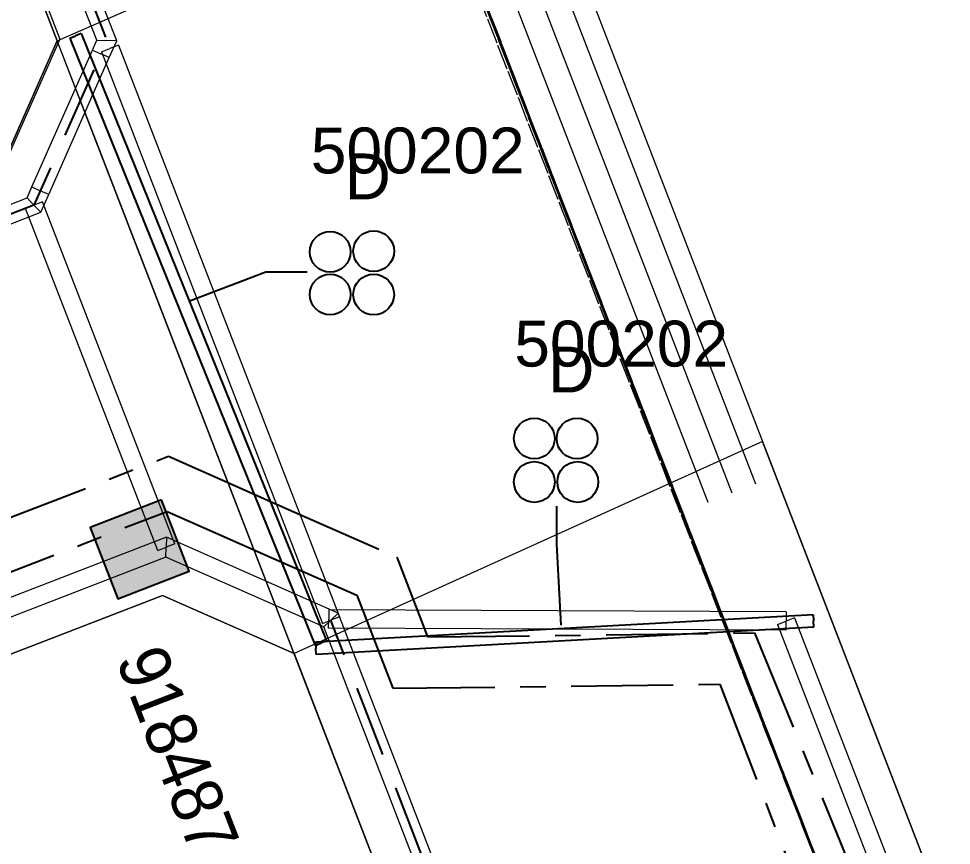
# Model space of a CAD drawing. Header units: metres. Extents: x 0 to 311631, y 0 to 6270612.
# Drawn here: x 311094.46 to 311131.06, y 6269987.64 to 6270020.09 of the extents above; entities that cross this region are included whole.
import ezdxf
from ezdxf import colors
from ezdxf.entities.mleader import LeaderData, LeaderLine
from ezdxf.enums import TextEntityAlignment as Align
from ezdxf.math import Vec2, Vec3

# ---------------------------------------------------------------- set-up
doc = ezdxf.new("R2010")
doc.units = ezdxf.units.M
for name, pattern in [('Cable Exist OH', [1, 1, 0]), ('Cable Exist UG', [7, 4, -1, 1, -1]), ('IE Trench LV', [6, 4, -2])]:
    doc.linetypes.add(name, pattern=pattern)
doc.layers.get('0').update_dxf_attribs({"color": 6})
for name, color, linetype, lineweight in [('_User Miscellaneous1', 30, 'Continuous', 13), ('_User_HV_Exist', 1, 'Continuous', 35), ('_User_LV_Exist', 5, 'Continuous', 35), ('Cadastre Developer_SP_NEW', 92, 'Continuous', 15), ('Cadastre Land Parcels_SP_EXT', 118, 'Continuous', 15), ('Cadastre Roads_SP_EXT', 218, 'Continuous', 15), ('Mains_HV_EXT', 13, 'Continuous', 25), ('Mains_LV_EXT', 163, 'Continuous', 25)]:
    doc.layers.add(name, color=color, linetype=linetype, lineweight=lineweight)
doc.layers.add('_User Miscellaneous10', color=252, linetype='Continuous', lineweight=13, plot=False, transparency=0.75)
for name, color, linetype in [('Duct_SP_EXT', 30, 'Continuous'), ('Equip_SP_SL_EXT', 7, 'Continuous'), ('Equip_SP_SL_NEW', 2, 'Continuous'), ('Trench_SP_NEW', 2, 'Continuous')]:
    doc.layers.add(name, color=color, linetype=linetype)
doc.styles.get("Standard").update_dxf_attribs({"font": 'arial.ttf'})

# ---------------------------------------------------------------- blocks, each defined once
blk = doc.blocks.new('DUCT_EXT')
blk.add_circle((0, 0.8), 0.8)
at = {"flags": 1}
blk.add_attdef('Z', (0, 0), '', height=0.2, dxfattribs=at)
at = {"flags": 9}
for tag, p in [('DUCT_CODE', (0, 0)), ('XSECT_TYPE', (0, -0.2)), ('FB_REFERENCE', (0, -0.4)), ('STATE', (0, -0.6)), ('NOTES', (0, -0.8))]:
    blk.add_attdef(tag, text='', height=0.2, dxfattribs=at).set_placement(p, align=Align.MIDDLE_LEFT)
blk = doc.blocks.new('*U388')
at = {"layer": 'Equip_SP_SL_EXT'}
h = blk.add_hatch(color=256, dxfattribs=at)
h.dxf.hatch_style = 1
h.paths.add_polyline_path([(-1.5, 1.5), (-1.5, -1.5), (1.5, -1.5), (1.5, 1.5)])
blk.add_lwpolyline([(-1.5, 1.5), (-1.5, -1.5), (1.5, -1.5), (1.5, 1.5)], close=True)
at = {"width": 0.9, "flags": 8}
blk.add_attdef('ASSET_NUM', text='', height=2, dxfattribs=at).set_placement((4, 2), align=Align.MIDDLE_LEFT)
at = {"flags": 1}
blk.add_attdef('Z', (-2.351, -1.813), '', height=0.2, rotation=270, dxfattribs=at)
at = {"flags": 9}
for tag, p in [('SUBURB', (-1.8, -1.813)), ('STREETNAME', (-1.6, -1.813)), ('STATE', (-0.8, -1.813)), ('OWNED_BY', (-0.6, -1.813)), ('COLUMN_TYPE', (-0.4, -1.813)), ('STREET_CODE', (-0.2, -1.813)), ('STRUCTURE_PLANT_NUMBER', (0.031, -1.813)), ('NOTES', (-2, -1.813)), ('LOCATION', (-1.4, -1.813)), ('LEGEND', (-1.2, -1.813)), ('USAGE', (-1, -1.813))]:
    blk.add_attdef(tag, text='', height=0.2, rotation=270, dxfattribs=at).set_placement(p, align=Align.MIDDLE_LEFT)

msp = doc.modelspace()

# ---------------------------------------------------------------- linework, layer by layer
at = {"layer": '_User Miscellaneous1', "ltscale": 0.5}
for p, q in [((311098.31, 6270019.23), (311097.286, 6270021.879)), ((311097.531, 6270019.248), (311096.614, 6270021.62)), ((311097.358, 6270018.857), (311097.531, 6270019.248)), ((311097.531, 6270019.248), (311097.92, 6270019.239)), ((311098.31, 6270019.23), (311097.92, 6270019.239)), ((311098.016, 6270018.566), (311098.31, 6270019.23)), ((311094.981, 6270013.487), (311097.358, 6270018.857)), ((311095.639, 6270013.196), (311098.016, 6270018.566)), ((311097.358, 6270018.857), (311097.687, 6270018.712)), ((311098.016, 6270018.566), (311097.687, 6270018.712)), ((311094.792, 6270013.06), (311094.981, 6270013.487)), ((311094.981, 6270013.487), (311095.31, 6270013.341)), ((311091.704, 6270011.867), (311094.792, 6270013.06)), ((311094.792, 6270013.06), (311095.061, 6270012.778)), ((311095.639, 6270013.196), (311095.31, 6270013.341)), ((311095.33, 6270012.496), (311095.639, 6270013.196)), ((311095.33, 6270012.496), (311095.061, 6270012.778)), ((311091.964, 6270011.196), (311095.33, 6270012.496)), ((311100.261, 6269999.736), (311078.666, 6269991.392)), ((311100.261, 6269999.736), (311100.252, 6269999.346)), ((311106.994, 6269996.756), (311100.261, 6269999.736)), ((311100.242, 6269998.957), (311100.252, 6269999.346)), ((311100.242, 6269998.957), (311078.926, 6269990.72)), ((311106.43, 6269996.218), (311100.242, 6269998.957)), ((311106.994, 6269996.756), (311106.712, 6269996.487)), ((311111.921, 6269984.006), (311106.994, 6269996.756)), ((311106.43, 6269996.218), (311106.712, 6269996.487)), ((311124.234, 6269996.318), (311124.57, 6269996.447)), ((311124.234, 6269996.318), (311129.67, 6269982.241)), ((311124.906, 6269996.577), (311124.57, 6269996.447)), ((311124.906, 6269996.577), (311130.341, 6269982.501)), ((311111.25, 6269983.747), (311106.43, 6269996.218))]:
    msp.add_line(p, q, dxfattribs=at)
at = {"layer": '_User Miscellaneous1'}
for p, q in [((311097.707, 6270018.794), (311098.043, 6270018.924)), ((311098.379, 6270019.053), (311098.043, 6270018.924)), ((311098.379, 6270019.053), (311107.048, 6269996.617)), ((311097.707, 6270018.794), (311106.377, 6269996.357)), ((311106.626, 6269996.886), (311106.625, 6269996.526)), ((311124.572, 6269996.807), (311106.626, 6269996.886)), ((311107.048, 6269996.617), (311106.712, 6269996.487)), ((311124.572, 6269996.807), (311124.57, 6269996.447)), ((311106.377, 6269996.357), (311106.712, 6269996.487)), ((311106.623, 6269996.166), (311106.625, 6269996.526)), ((311124.569, 6269996.087), (311124.57, 6269996.447)), ((311124.569, 6269996.087), (311106.623, 6269996.166))]:
    msp.add_line(p, q, dxfattribs=at)
at = {"layer": '_User Miscellaneous1', "transparency": 33554687}
for p, q in [((311094.726, 6270012.649), (311095.061, 6270012.778)), ((311095.397, 6270012.908), (311095.061, 6270012.778)), ((311100.587, 6269999.476), (311095.397, 6270012.908)), ((311099.916, 6269999.217), (311094.726, 6270012.649)), ((311099.916, 6269999.217), (311100.252, 6269999.346)), ((311100.587, 6269999.476), (311100.252, 6269999.346))]:
    msp.add_line(p, q, dxfattribs=at)
at = {"layer": '_User Miscellaneous1', "linetype": 'Cable Exist OH'}
msp.add_lwpolyline([(311128.026, 6269981.222), (311106.845, 6270035.507)], dxfattribs=at)
at = {"layer": '_User Miscellaneous10', "flags": 128}
for points in [[(311121.52, 6270001.103), (311083.211, 6270100.277), (311086.507, 6270107.722), (311165.317, 6270138.165), (311172.762, 6270134.869), (311193.606, 6270080.907)], [(311122.453, 6270001.463), (311084.293, 6270100.251), (311087.254, 6270106.938), (311165.291, 6270137.083), (311171.978, 6270134.122), (311192.674, 6270080.547)], [(311123.386, 6270001.823), (311085.375, 6270100.225), (311088, 6270106.155), (311165.265, 6270136.001), (311171.195, 6270133.376), (311191.741, 6270080.186)]]:
    msp.add_lwpolyline(points, dxfattribs=at)
at = {"layer": '_User_HV_Exist', "linetype": 'Cable Exist OH'}
msp.add_lwpolyline([(311127.135, 6269983.547), (311107.999, 6270033.028)], dxfattribs=at)
at = {"layer": '_User_LV_Exist', "linetype": 'Cable Exist OH'}
msp.add_lwpolyline([(311127.157, 6269983.484), (311111.915, 6270022.895)], dxfattribs=at)
at = {"layer": 'Cadastre Developer_SP_NEW', "linetype": 'Continuous'}
for points in [[(311094.035, 6270024.247), (311065.064, 6270099.2), (311060.447, 6270101.243), (310824.859, 6270010.227), (310825.133, 6270009.507), (310849.703, 6270019.004), (310854.872, 6270016.717), (310883.578, 6269942.956), (310912.155, 6269868.528), (310909.868, 6269863.359), (310885.313, 6269853.874), (310885.396, 6269853.658), (311124.288, 6269945.944), (311094.035, 6270024.247)], [(311213.442, 6270009.668), (311215.735, 6270014.833), (311191.811, 6270076.821), (311107.866, 6270044.418), (311131.772, 6269982.458), (311136.94, 6269980.169), (311213.442, 6270009.668)]]:
    msp.add_lwpolyline(points, close=True, dxfattribs=at)
at = {"layer": 'Cadastre Developer_SP_NEW'}
msp.add_lwpolyline([(311066.189, 6270019.096), (311092.26, 6270029.171), (311096.081, 6270019.283), (311093.791, 6270014.11), (311071.451, 6270005.477)], close=True, dxfattribs=at)
at = {"layer": 'Cadastre Land Parcels_SP_EXT', "linetype": 'Continuous'}
for points in [[(311213.442, 6270009.668), (311215.735, 6270014.833), (311191.811, 6270076.821), (311107.866, 6270044.418), (311131.772, 6269982.458), (311136.94, 6269980.169), (311213.442, 6270009.668)], [(311093.685, 6270014.051), (311095.977, 6270019.222), (311094.035, 6270024.247), (311092.16, 6270029.1), (311066.098, 6270019.03), (311071.355, 6270005.425), (311093.685, 6270014.051)], [(311109.238, 6269984.901), (311105.27, 6269995.169), (311100.099, 6269997.456), (311078.496, 6269989.108), (311083.905, 6269975.111), (311109.238, 6269984.901)]]:
    msp.add_lwpolyline(points, close=True, dxfattribs=at)
at = {"layer": 'Cadastre Roads_SP_EXT', "linetype": 'Continuous'}
for points in [[(311114.462, 6270027.32), (311107.866, 6270044.418), (311106.766, 6270047.289), (311078.537, 6270120.407), (311053.152, 6270186.178), (311045.112, 6270183.245), (311034.138, 6270179.239), (311063.705, 6270102.717), (311059.977, 6270101.277), (311065.147, 6270098.987), (311073.603, 6270077.108), (311078.242, 6270065.106), (311082.882, 6270053.104), (311087.521, 6270041.101), (311092.16, 6270029.1), (311094.035, 6270024.247), (311095.977, 6270019.222), (311114.462, 6270027.32)], [(311103.829, 6269998.898), (311097.418, 6270015.493), (311095.977, 6270019.222), (311093.685, 6270014.051), (311071.355, 6270005.425), (311049.021, 6269996.796), (311054.899, 6269979.992), (311063.118, 6269983.168), (311078.496, 6269989.108), (311100.099, 6269997.456), (311105.27, 6269995.169), (311103.829, 6269998.898)], [(311136.427, 6269970.393), (311131.771, 6269982.459), (311123.653, 6270003.499), (311105.27, 6269995.169), (311109.238, 6269984.901), (311114.01, 6269972.546), (311118.783, 6269960.194), (311120.307, 6269956.251), (311136.427, 6269970.393)]]:
    msp.add_lwpolyline(points, close=True, dxfattribs=at)
at = {"layer": 'Duct_SP_EXT'}
for p, q in [((311096.463, 6270019.335), (311096.686, 6270019.425)), ((311096.463, 6270019.335), (311106.091, 6269995.488)), ((311096.909, 6270019.515), (311096.686, 6270019.425)), ((311096.909, 6270019.515), (311106.536, 6269995.668)), ((311125.635, 6269996.693), (311106.102, 6269995.614)), ((311125.635, 6269996.693), (311125.648, 6269996.454)), ((311125.662, 6269996.214), (311125.648, 6269996.454)), ((311125.662, 6269996.214), (311106.128, 6269995.134)), ((311106.091, 6269995.488), (311106.313, 6269995.578)), ((311106.102, 6269995.614), (311106.115, 6269995.374)), ((311106.536, 6269995.668), (311106.313, 6269995.578)), ((311106.128, 6269995.134), (311106.115, 6269995.374))]:
    msp.add_line(p, q, dxfattribs=at)
for points in [[(311105.777, 6270010.14), (311104.156, 6270010.14), (311101.202, 6270009.023)], [(311115.56, 6270000.955), (311115.56, 6269999.467), (311115.733, 6269996.29)]]:
    msp.add_lwpolyline(points, dxfattribs=at)
at = {"layer": 'Mains_HV_EXT', "linetype": 'Cable Exist OH'}
msp.add_lwpolyline([(311128.039, 6269981.217), (311095.427, 6270065.646)], dxfattribs=at)
at = {"layer": 'Mains_HV_EXT', "linetype": 'Cable Exist UG'}
for points in [[(311072.699, 6270009.38), (311074.581, 6270010.089), (311075.841, 6270006.791), (311075.841, 6270006.791), (311080.288, 6269995.169), (311100.336, 6270002.916), (311102.989, 6270001.743), (311104.937, 6270000.882), (311109.298, 6269998.953), (311110.507, 6269995.825), (311123.338, 6269995.982), (311128.853, 6269982.517)], [(311072.699, 6270009.38), (311073.394, 6270007.566), (311073.394, 6270007.566), (311079.045, 6269992.545), (311079.045, 6269992.545), (311100.284, 6270000.752), (311102.18, 6269999.914), (311104.128, 6269999.053), (311104.128, 6269999.053), (311107.731, 6269997.459), (311109.142, 6269993.808), (311121.973, 6269993.965), (311121.973, 6269993.965), (311126.327, 6269982.68), (311128.054, 6269981.178)]]:
    msp.add_lwpolyline(points, dxfattribs=at)
at = {"layer": 'Mains_LV_EXT', "linetype": 'Cable Exist OH'}
msp.add_lwpolyline([(311128.026, 6269981.222), (311111.915, 6270022.895)], dxfattribs=at)
at = {"layer": 'Trench_SP_NEW', "linetype": 'IE Trench LV', "ltscale": 0.7, "flags": 128}
for points in [[(311093.833, 6270029.816), (311097.92, 6270019.239), (311095.061, 6270012.778), (311072.064, 6270003.892)], [(311114.808, 6269975.538), (311106.712, 6269996.487)]]:
    msp.add_lwpolyline(points, dxfattribs=at)

# ---------------------------------------------------------------- block references
at = {"layer": 'Duct_SP_EXT'}
for p, rotation in [((311106.682, 6270010.141), 359.9900695452296), ((311108.392, 6270010.167), 359.9900695452296), ((311106.682, 6270008.465), 359.9900695452296), ((311108.391, 6270008.464), 359.9900695452296), ((311113.895, 6270003.616), 269.9999999999998), ((311115.571, 6270003.616), 269.9999999999998), ((311113.895, 6270001.907), 269.9999999999998), ((311115.597, 6270001.907), 269.9999999999998)]:
    msp.add_blockref('DUCT_EXT', p, dxfattribs=dict(at, rotation=rotation))
at = {"layer": 'Equip_SP_SL_NEW'}
ref = msp.add_blockref('*U388', (311099.212, 6269999.266), dxfattribs=dict(at, rotation=291.1283357056512))
ref.add_attrib('ASSET_NUM', '918487', dxfattribs={"layer": '0', "height": 2, "rotation": 291.1283, "width": 0.9}).set_placement((311099.198, 6269995.294), align=Align.MIDDLE_LEFT)

# ---------------------------------------------------------------- texts
at = {"layer": 'Duct_SP_EXT'}
for s, p in [('500202', (311105.924, 6270014.02)), ('D', (311107.25, 6270013.003)), ('500202', (311113.908, 6270006.439)), ('D', (311115.234, 6270005.421))]:
    msp.add_text(s, height=1.8, dxfattribs=at).set_placement(p)

# ---------------------------------------------------------------- next in the draw order: leaders
at = {"layer": 'Cadastre Developer_SP_NEW'}
ml = msp.add_multileader_mtext('Standard', dxfattribs=at)
ml.set_content('{\\C7;CONSTRUCTED UNDER URS18697}', color=256)
ml.set_leader_properties()
ml.build(insert=Vec2(0, 0))
ml.multileader.update_dxf_attribs({"leader_type": 2, "has_text_frame": 1, "text_left_attachment_type": 2, "text_right_attachment_type": 2, "dogleg_length": 0.01, "arrow_head_size": 2.5})
ctx = ml.context
ctx.base_point, ctx.char_height, ctx.arrow_head_size, ctx.landing_gap_size, ctx.plane_origin, ctx.plane_x_axis, ctx.plane_y_axis = Vec3(311107.02, 6270147.183), 1.8, 2.5, 1, Vec3(312440.418, 6270586.164), Vec3(0.932823, 0.360336), Vec3(-0.360336, 0.932823)
ctx.left_attachment, ctx.right_attachment, ctx.text_align_type = 2, 2, 1
notes = []
notes.append((ctx, [(0, (0, 0, 0), (0, 0), (1, 0), 1, [])]))
ctx.mtext.insert, ctx.mtext.text_direction, ctx.mtext.rotation, ctx.mtext.width, ctx.mtext.defined_height, ctx.mtext.alignment, ctx.mtext.flow_direction = Vec3(311127.057, 6270155.921), Vec3(0.932823, 0.360336), 0.368628, 65.08133, 51.825, 2, 5
ctx.mtext.has_bg_fill, ctx.mtext.bg_color, ctx.mtext.bg_scale_factor, ctx.mtext.bg_transparency, ctx.mtext.use_window_bg_color = 1, -1073741824, 2, 0, 1
for ctx, leaders in notes:
    for number, flags, end, landing, length, lines in leaders:
        leader = LeaderData()
        leader.index, (leader.has_last_leader_line, leader.has_dogleg_vector, leader.attachment_direction) = number, flags
        leader.last_leader_point, leader.dogleg_vector, leader.dogleg_length = Vec3(end), Vec3(landing), length
        for number, points, colour, breaks in lines:
            line = LeaderLine()
            line.index, line.vertices, line.color, line.breaks = number, Vec3.list(points), colors.encode_raw_color(colour), breaks
            leader.lines.append(line)
        ctx.leaders.append(leader)

doc.saveas('drawing.dxf')
